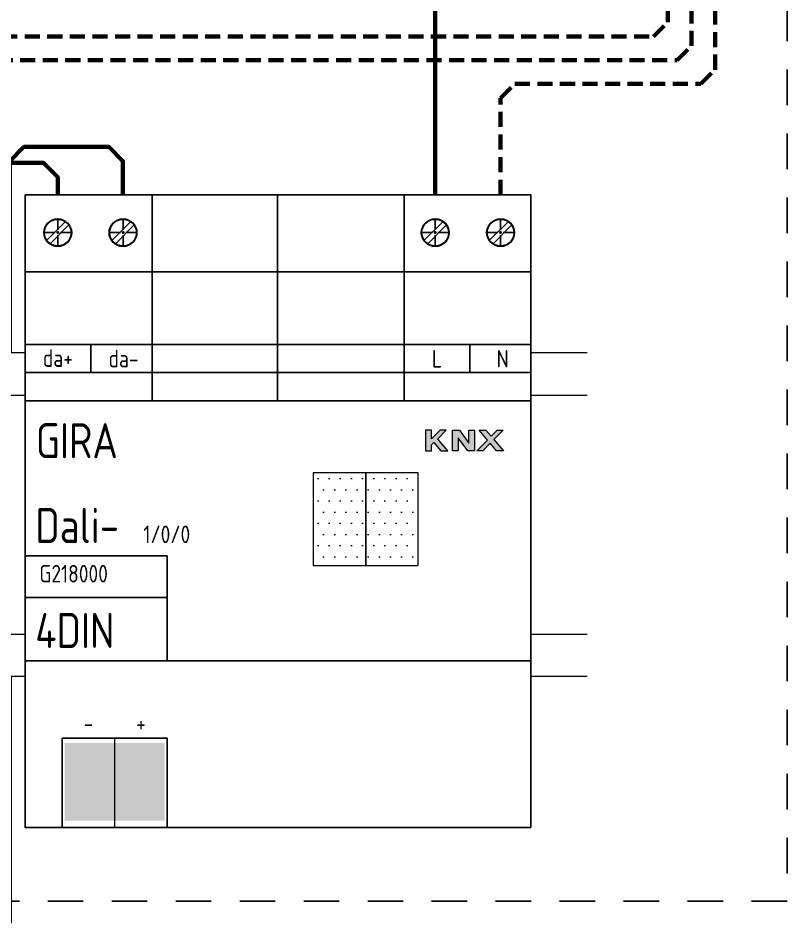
# Model space of a CAD drawing. Header units: millimetres. Extents: x -559267 to 14075, y 0 to 209897.
# Drawn here: x 922.48 to 963.06, y 161.22 to 208.56 of the extents above; entities that cross this region are included whole.
import ezdxf

# ---------------------------------------------------------------- set-up
doc = ezdxf.new("R2010")
doc.units = ezdxf.units.MM
doc.set_wipeout_variables(frame=1)
for name, pattern in [('CENTER2', [28.575, 19.05, -3.175, 3.175, -3.175]), ('HIDDEN2', [4.7625, 3.175, -1.5875]), ('JIS_02_0.7', [1.35, 0.75, -0.6])]:
    doc.linetypes.add(name, pattern=pattern)
doc.layers.add('Gira_Модули', color=7, linetype='Continuous')
doc.layers.add('Таблицы', color=7, linetype='Continuous', lineweight=13)
doc.styles.add('Unecom', font='GOST2304A_0.ttf', dxfattribs={"height": 2.5})

# ---------------------------------------------------------------- blocks, each defined once
blk = doc.blocks.new('Дин')
blk.add_wipeout([(-0.76, 46), (-0.76, 0), (228.89, 0), (228.89, 46)])
blk.add_lwpolyline([(228.89, 46), (-0.76, 46), (-0.76, 0), (228.89, 0)])
at = {"layer": 'Таблицы'}
for points in [[(-0.76, 40), (-0.76, 40), (228.89, 40)], [(-0.76, 6), (-0.76, 6), (228.89, 6)]]:
    blk.add_lwpolyline(points, dxfattribs=at)
for points in [[(175.37, 26), (175.37, 26), (155.37, 26), (155.37, 26, 0.644829), (155.37, 20), (155.37, 20), (175.37, 20), (175.37, 20, 0.644829)], [(205.05, 26), (205.05, 26), (185.05, 26), (185.05, 26, 0.644829), (185.05, 20), (185.05, 20), (205.05, 20), (205.05, 20, 0.644829)]]:
    blk.add_lwpolyline(points, format="xyb", close=True, dxfattribs=at)
blk = doc.blocks.new('*U43')
at = {"layer": 'Gira_Модули', "color": 0, "linetype": 'CENTER2', "transparency": 16777216}
for p, q in [((0, 0.38), (0, 2.02)), ((-1.99, 0), (-0.38, 0)), ((0.38, 0), (1.98, 0)), ((0, -1.99), (0, -0.38))]:
    blk.add_line(p, q, dxfattribs=at)
at = {"layer": 'Gira_Модули', "color": 0, "linetype": 'Continuous', "transparency": 16777216}
for p, q in [((-0.19, 0), (0.19, 0)), ((0, -0.19), (0, 0.19))]:
    blk.add_line(p, q, dxfattribs=at)
blk = doc.blocks.new('*U44')
at = {"layer": 'Gira_Модули', "color": 0, "linetype": 'CENTER2', "transparency": 16777216}
for p, q in [((0, 0.38), (0, 2.02)), ((-1.99, 0), (-0.38, 0)), ((0.38, 0), (1.98, 0)), ((0, -1.99), (0, -0.38))]:
    blk.add_line(p, q, dxfattribs=at)
at = {"layer": 'Gira_Модули', "color": 0, "linetype": 'Continuous', "transparency": 16777216}
for p, q in [((-0.19, 0), (0.19, 0)), ((0, -0.19), (0, 0.19))]:
    blk.add_line(p, q, dxfattribs=at)
blk = doc.blocks.new('*U45')
at = {"layer": 'Gira_Модули', "color": 0, "linetype": 'CENTER2', "transparency": 16777216}
for p, q in [((0, 0.38), (0, 2.02)), ((-1.99, 0), (-0.38, 0)), ((0.38, 0), (1.98, 0)), ((0, -1.99), (0, -0.38))]:
    blk.add_line(p, q, dxfattribs=at)
at = {"layer": 'Gira_Модули', "color": 0, "linetype": 'Continuous', "transparency": 16777216}
for p, q in [((-0.19, 0), (0.19, 0)), ((0, -0.19), (0, 0.19))]:
    blk.add_line(p, q, dxfattribs=at)
blk = doc.blocks.new('*U42')
at = {"layer": 'Gira_Модули', "color": 0, "linetype": 'CENTER2', "transparency": 16777216}
for p, q in [((0, 0.38), (0, 2.02)), ((-1.99, 0), (-0.38, 0)), ((0.38, 0), (1.98, 0)), ((0, -1.99), (0, -0.38))]:
    blk.add_line(p, q, dxfattribs=at)
at = {"layer": 'Gira_Модули', "color": 0, "linetype": 'Continuous', "transparency": 16777216}
for p, q in [((-0.19, 0), (0.19, 0)), ((0, -0.19), (0, 0.19))]:
    blk.add_line(p, q, dxfattribs=at)
blk = doc.blocks.new('*U81')
blk.add_wipeout([(0, 45), (72, 45), (72, -45), (0, -45)])
blk.add_wipeout([(0, 45), (72, 45), (72, -45), (0, -45)])
at = {"layer": 'Gira_Модули', "lineweight": 13}
h = blk.add_hatch(color=256, dxfattribs=at)
h.dxf.hatch_style = 2
h.paths.add_polyline_path([(58.87, 10.15), (58.75, 10.3), (59.95, 11.52), (59.09, 11.52), (57.87, 10.28), (57.87, 10.28), (57.87, 11.52), (57.03, 11.52), (57.03, 8.57), (57.87, 8.57), (57.87, 9.41), (58.21, 9.75), (59.19, 8.58), (60.2, 8.58)])
h = blk.add_hatch(color=256, dxfattribs=at)
h.dxf.hatch_style = 2
h.paths.add_polyline_path([(61.86, 11.52), (63.17, 9.68), (63.16, 11.52), (64, 11.52), (64, 8.58), (63.03, 8.58), (61.68, 10.41), (61.67, 8.58), (60.84, 8.58), (60.84, 11.52)])
h = blk.add_hatch(color=256, dxfattribs=at)
h.dxf.hatch_style = 2
h.paths.add_polyline_path([(68.11, 8.57), (67.1, 8.58), (66.21, 9.64), (65.18, 8.57), (64.33, 8.57), (65.83, 10.1), (64.64, 11.52), (65.62, 11.52), (66.37, 10.65), (67.23, 11.52), (68.07, 11.52), (66.75, 10.19)])
h = blk.add_hatch(dxfattribs=at)
h.set_pattern_fill('DOTS', color=256)
h.set_pattern_definition([(0, (-1376620.2585, 221640.8424), (0.79375, 1.5875), [0, -1.5875])])
h.paths.add_polyline_path([(55.97, 5.42), (41.02, 5.42), (41.02, -7.75), (55.97, -7.75)])
at = {"layer": 'Gira_Модули', "linetype": 'Continuous', "lineweight": 15}
h = blk.add_hatch(color=256, dxfattribs=at)
h.dxf.hatch_style = 1
h.paths.add_polyline_path([(12.76, -33.01), (5.63, -33.01), (5.63, -44.02), (12.76, -44.02)])
h = blk.add_hatch(color=1, dxfattribs=at)
h.dxf.hatch_style = 1
h.paths.add_polyline_path([(19.9, -33.01), (12.76, -33.01), (12.76, -44.02), (19.9, -44.02)])
at = {"layer": 'Gira_Модули', "lineweight": 13}
for p, q in [((5.72, 41.17), (3.08, 38.54)), ((15.02, 41.17), (12.39, 38.54)), ((59.47, 41.17), (56.84, 38.54)), ((68.78, 41.17), (66.14, 38.54)), ((6.21, 40.68), (3.58, 38.04)), ((15.51, 40.68), (12.88, 38.04)), ((59.97, 40.68), (57.33, 38.04)), ((69.27, 40.68), (66.64, 38.04)), ((57.87, 11.52), (57.03, 11.52)), ((57.03, 11.52), (57.03, 8.57)), ((59.09, 11.52), (57.87, 10.28)), ((57.87, 10.28), (57.87, 11.52)), ((58.75, 10.3), (59.95, 11.52)), ((59.95, 11.52), (59.09, 11.52)), ((60.84, 8.58), (60.84, 11.52)), ((60.84, 11.52), (61.86, 11.52)), ((61.86, 11.52), (63.17, 9.68)), ((63.17, 9.68), (63.16, 11.52)), ((63.16, 11.52), (64, 11.52)), ((64, 11.52), (64, 8.58)), ((65.83, 10.1), (64.64, 11.52)), ((64.64, 11.52), (65.62, 11.52)), ((65.62, 11.52), (66.37, 10.65)), ((66.37, 10.65), (67.23, 11.52)), ((68.07, 11.52), (66.75, 10.19)), ((67.23, 11.52), (68.07, 11.52)), ((57.87, 10.28), (57.87, 10.28)), ((58.87, 10.15), (58.75, 10.3)), ((61.68, 10.41), (61.67, 8.58)), ((63.03, 8.58), (61.68, 10.41)), ((57.87, 9.41), (58.21, 9.75)), ((57.87, 8.57), (57.87, 9.41)), ((58.21, 9.75), (59.19, 8.58)), ((60.2, 8.58), (58.87, 10.15)), ((64.33, 8.57), (65.83, 10.1)), ((66.21, 9.64), (65.18, 8.57)), ((67.1, 8.58), (66.21, 9.64)), ((66.75, 10.19), (68.11, 8.57)), ((57.03, 8.57), (57.87, 8.57)), ((59.19, 8.58), (60.2, 8.58)), ((61.67, 8.58), (60.84, 8.58)), ((64, 8.58), (63.03, 8.58)), ((65.18, 8.57), (64.33, 8.57)), ((68.11, 8.57), (67.1, 8.58))]:
    blk.add_line(p, q, dxfattribs=at)
at = {"layer": 'Gira_Модули', "lineweight": 15}
blk.add_line((12.76, -32.3), (12.76, -45), dxfattribs=at)
at = {"layer": 'Gira_Модули'}
blk.add_lwpolyline([(0, 45), (72, 45), (72, -45), (0, -45)], close=True, dxfattribs=at)
for points in [[(18.11, 45), (18.11, 23.7)], [(35.93, 45), (35.93, 23.7)], [(53.97, 45), (53.97, 23.7)], [(0, 34.03), (72, 34.03), (0, 34.03)], [(72, 23.7), (0, 23.7)], [(0, 23.7), (0, 19.7), (0, 15.7)], [(9.35, 23.7), (9.35, 19.7)], [(18.11, 23.7), (18.11, 15.7)], [(35.93, 23.7), (35.93, 15.7)], [(53.97, 23.7), (53.97, 15.7)], [(63.32, 23.7), (63.32, 19.7)], [(0, 19.7), (72, 19.7)], [(72, 15.7), (0, 15.7)], [(48.5, 5.42), (48.5, -7.75)], [(0, -6.38), (20.23, -6.38), (20.23, -21.32), (0, -21.32)], [(20.23, -12.28), (0, -12.28)], [(72, -21.32), (0, -21.32)], [(20.23, -45), (20.23, -32.3), (5.29, -32.3), (5.29, -45)]]:
    blk.add_lwpolyline(points, dxfattribs=at)
at = {"layer": 'Gira_Модули', "lineweight": 13}
blk.add_lwpolyline([(55.97, 5.42), (41.02, 5.42), (41.02, -7.75), (55.97, -7.75)], close=True, dxfattribs=at)
for centre, radius in [((4.65, 39.61), 1.99), ((4.65, 39.61), 1.89), ((13.95, 39.61), 1.99), ((13.95, 39.61), 1.89), ((58.4, 39.61), 1.99), ((58.4, 39.61), 1.89), ((67.71, 39.61), 1.99), ((67.71, 39.61), 1.89)]:
    blk.add_circle(centre, radius, dxfattribs=at)
at = {"layer": 'Gira_Модули', "linetype": 'CENTER2'}
for name, p in [('*U44', (4.65, 39.61)), ('*U43', (13.95, 39.61)), ('*U45', (58.4, 39.61)), ('*U42', (67.71, 39.61))]:
    blk.add_blockref(name, p, dxfattribs=at)
at = {"style": 'Unecom'}
blk.add_attdef('АДРЕС', (16.85, -4.56), '', height=2.5, dxfattribs=at)
at = {"layer": 'Gira_Модули', "lineweight": 13, "style": 'Unecom'}
for s, p in [('GIRA', (1.54, 7.51)), ('Dali-', (1.47, -4.56)), ('4DIN', (1.46, -19.49))]:
    blk.add_text(s, height=5, dxfattribs=at).set_placement(p)
at = {"layer": 'Gira_Модули', "lineweight": 13, "char_height": 2.5, "attachment_point": 1, "style": 'Unecom'}
for s, width, heights, insert in [('\\pxqc;da+', 9.3524, [4.05], (0, 23.01)), ('\\pxqc;da-', 9.3524, [4.05], (9.35, 22.94)), ('\\pxqc;L', 9.3524, [4.05], (53.97, 22.92)), ('\\pxqc;N', 9.3524, [4.05], (63.32, 22.92)), ('G218000', 18.189, [0], (2.04, -7.66)), ('\\pxqc;-', 7.4694, [4.05], (5.29, -28.95)), ('\\pxqc;+', 7.4694, [4.05], (12.76, -28.95))]:
    blk.add_mtext_dynamic_manual_height_columns(s, width=width, gutter_width=12.5, heights=heights, dxfattribs=dict(at, insert=insert))
blk = doc.blocks.new('$RECOVER_230809152414-111111')
at = {"color": 116, "lineweight": 60, "true_color": 0x136734}
blk.add_lwpolyline([(263.23, 552.3), (263.23, 567.4), (260.27, 570.36), (242.34, 570.36), (239.38, 567.4), (239.38, 374.73), (236.41, 371.77), (83.41, 371.77), (80.45, 368.8), (80.45, 342.67), (83.41, 339.7), (98.07, 339.7), (83.41, 339.7), (80.45, 336.74), (80.45, 230.69), (83.41, 227.73), (98.07, 227.73), (83.41, 227.73), (80.45, 224.76), (80.45, 118.72), (83.41, 115.75), (98.07, 115.75)], dxfattribs=at)
at = {"color": 32, "lineweight": 60, "true_color": 0xcd6928}
blk.add_lwpolyline([(249.45, 552.3), (249.45, 564.03), (246.48, 566.99), (238.89, 566.99), (235.93, 564.03), (235.93, 371.12), (232.96, 368.16), (87.75, 368.16), (84.79, 365.19), (84.79, 350.2), (87.75, 347.23), (98.07, 347.23), (87.75, 347.23), (84.79, 344.27), (84.79, 238.22), (87.75, 235.26), (98.07, 235.26), (87.75, 235.26), (84.79, 232.29), (84.79, 126.24), (87.75, 123.28), (98.07, 123.28)], dxfattribs=at)
at = {"layer": 'Таблицы', "xscale": 1.482165903010609, "yscale": 1.482165903010609, "zscale": 1.482165903010609}
blk.add_blockref('Дин', (21.95, 458.76), dxfattribs=at)
at = {"layer": 'Gira_Модули', "xscale": 1.482165903010609, "yscale": 1.482165903010609, "zscale": 1.482165903010609}
blk.add_blockref('*U81', (242.56, 493.59), dxfattribs=at).add_auto_attribs({'АДРЕС': '1/0/0'})
at = {"color": 40, "linetype": 'JIS_02_0.7', "lineweight": 25, "ltscale": 10, "true_color": 0xf8d731}
blk.add_lwpolyline([(-12.74, 883.7), (403.36, 883.7), (403.36, 411.34), (-12.74, 411.34), (-12.74, 883.7)], dxfattribs=at)
at = {"color": 4, "linetype": 'HIDDEN2', "lineweight": 60}
for points in [[(342.91, 560.29), (342.91, 580.66), (345.91, 583.66), (385.18, 583.66), (388.18, 586.66), (388.18, 766.1), (385.18, 769.1), (361.2, 769.1)], [(148.05, 552.02), (148.05, 585.66), (151.05, 588.66), (380.18, 588.66), (383.18, 591.66), (383.18, 750.96), (380.18, 753.96), (361.2, 753.96)], [(134.72, 552.02), (134.72, 588.66), (134.72, 590.66), (137.72, 593.66), (375.18, 593.66), (378.18, 596.66), (378.18, 735.83), (375.18, 738.83), (361.2, 738.83)]]:
    blk.add_lwpolyline(points, dxfattribs=at)
at = {"color": 1, "lineweight": 60}
blk.add_lwpolyline([(288.91, 652.93), (288.91, 630.78), (291.91, 627.78), (326.12, 627.78), (329.12, 624.78), (329.12, 560.29)], dxfattribs=at)

msp = doc.modelspace()

# ---------------------------------------------------------------- block references
at = {"xscale": 0.25, "yscale": 0.25, "zscale": 0.25}
msp.add_blockref('$RECOVER_230809152414-111111', (862.217, 59.171), dxfattribs=at)

doc.saveas('drawing.dxf')
